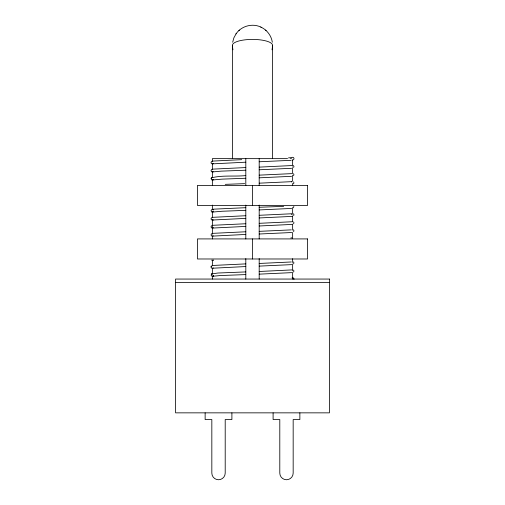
<?xml version="1.0" encoding="UTF-8"?>
<svg xmlns="http://www.w3.org/2000/svg" width="505" height="505" viewBox="0 0 505 505"><rect width="100%" height="100%" fill="white"/><g stroke="black" fill="none" stroke-linecap="round" stroke-linejoin="round"><path stroke-width="0.76" d="M293.651 263.875L293.916 262.72L293.411 261.88M272.056 49.806L272.548 46.258M211.159 178.246L211.526 179.774L212.914 180.266M232.672 42.218L233.865 37.869L236.132 33.715M212.605 268.515L211.412 267.972L211.052 266.975L211.513 265.965L213.072 265.447L245.809 263.888M211.216 266.369L211.052 266.975M291.322 214.575L291.543 214.076M293.727 215.616L293.954 214.619L293.405 213.754M293.676 231.719L293.935 230.64L293.373 229.737M211.406 274.158L211.223 275.749L212.82 276.589M213.666 275.377L213.059 276.203M211.355 177.893C222.219 174.982 234.509 176.744 245.809 175.576M213.659 211.204L212.592 212.062L222.219 211.241L245.809 210.358M211.096 178.372L211.412 177.773M293.557 175.683L293.935 174.78L293.525 173.676M293.664 167.483L293.942 166.398L293.355 165.514M293.55 223.816L293.973 222.882L293.607 221.922M293.519 207.833L293.853 206.368M236.271 33.526C241.579 25.938 252.456 23.041 260.826 27.062M235.993 33.911L236.409 33.336M293.506 272.062L293.967 271.103L293.55 270.055M291.53 181.989L291.884 181.636M293.38 183.852L293.935 183.037L293.639 181.876M211.677 273.912L217.92 273.022L245.809 271.917M211.279 274.278L211.803 273.792M239.427 30.098L238.928 30.54M213.432 227.66L212.807 228.052L245.809 226.417M213.464 179.483L212.605 179.957L222.074 179.136L245.809 178.252M213.4 163.481L212.712 163.847L245.809 162.193M213.236 219.858L212.933 220.003L245.809 218.381M213.331 267.921L212.87 268.205L245.809 266.552M213.274 235.86L212.839 236.106L245.809 234.44M213.23 171.675L212.782 171.908L221.24 171.138L245.809 170.21M213.179 276.084L212.668 276.267L220.262 275.56L245.809 274.581M291.922 269.916L259.191 271.488M291.871 237.817L290.829 237.975M212.851 260.151L213.47 260.037M291.776 173.625L259.191 175.147M291.896 165.552L259.191 167.13M292.086 221.745L259.191 223.317M292.01 224.416L259.191 225.987M291.644 213.766L259.191 215.294M292.092 216.399L259.191 217.952M291.574 181.661L259.191 183.176M291.72 272.631L259.191 274.152M291.656 208.426L259.191 209.935M291.581 176.321L259.191 177.823M291.334 261.975L259.191 263.459M291.764 264.62L259.191 266.122M291.303 229.87L259.191 231.353M291.688 232.515L259.191 234.011M291.606 168.304L259.191 169.781M291.12 157.655L288.462 157.888M291.12 160.325L259.191 161.764M283.684 206.337L259.191 207.265M225.255 184.357L244.66 183.65M241.737 159.656L213.003 161.07L211.753 161.448L211.077 162.269L211.178 163.248L212.592 164.157M245.809 167.559L212.952 169.118L211.551 169.585L211.058 170.526L211.38 171.586L212.693 172.199M245.809 207.688L213.489 209.165L211.797 209.569L211.084 210.49L211.563 211.917L212.883 212.378M245.809 215.723L212.643 217.333L211.488 217.832L211.027 218.747L211.349 219.719L212.946 220.414M245.809 223.747L213.066 225.28L211.728 225.672L211.077 226.511L211.286 227.61L212.548 228.374M245.809 231.776L213.028 233.335L211.544 233.821L211.077 234.768L211.38 235.822L212.662 236.409M287.553 158.639L212.359 158.639L212.359 161.783M290.451 158.639L291.435 158.639M175.57 282.402L329.43 282.402M213.224 260.593L211.639 260.132M213.583 209.796L212.731 209.562L213.179 209.783M261.552 27.415C267.259 30.231 271.381 35.937 272.328 42.218M260.713 27.011L261.678 27.478M266.072 30.54L265.573 30.098M232.944 49.806L232.527 47.199M232.452 46.258L232.552 47.489M299.863 412.85L299.863 419.541L293.171 419.541L293.171 473.059A6.691 6.691 0 0 1 286.486 479.75A6.691 6.691 0 0 1 279.795 473.059L279.795 419.541L273.104 419.541L273.104 412.85M292.641 160.142L292.641 166.164M292.641 167.666L292.641 173.688M292.641 175.197L292.641 181.213M292.641 183.473L292.641 185.733M292.641 207.555L292.641 214.328M292.641 215.837L292.641 221.859M292.641 224.113L292.641 230.135M292.641 232.395L292.641 238.41M292.641 258.737L292.641 262.499M292.641 264.001L292.641 270.775M292.641 272.283L292.641 279.057M272.567 45.317L272.567 158.639M259.191 158.639L259.191 185.606M259.191 205.074L259.191 238.916M259.191 258.592L259.191 279.057M252.5 185.398L252.5 205.466M252.5 238.916L252.5 258.983M245.809 158.639L245.809 185.588M245.809 205.074L245.809 238.916M245.809 258.592L245.809 279.057M232.433 45.317L232.433 158.639M231.896 412.85L231.896 419.541L225.205 419.541L225.205 473.059A6.691 6.691 0 0 1 218.514 479.75A6.691 6.691 0 0 1 211.829 473.059L211.829 419.541L205.137 419.541L205.137 412.85M212.359 163.361L212.359 169.655M212.359 171.227L212.359 177.526M212.359 179.887L212.359 185.398M212.359 205.074L212.359 209.796M212.359 211.368L212.359 217.668M212.359 219.239L212.359 234.194M212.359 235.766L212.359 238.916M212.359 260.163L212.359 265.674M212.359 268.035L212.359 274.335M212.359 275.907L212.359 279.057M232.635 46.157A20.067 5.902 0 0 1 252.5 39.415A20.067 5.902 0 0 1 272.365 46.157M292.092 277.832A1.338 1.338 0 0 1 293.904 279.492M291.6 157.794A1.338 1.338 0 0 1 293.373 157.516A1.338 1.338 0 0 1 293.828 159.252A1.338 1.338 0 0 1 292.149 159.883M307.539 185.398L197.461 185.398L197.461 205.466L307.539 205.466L307.539 185.398M307.539 238.916L197.461 238.916L197.461 258.983L307.539 258.983L307.539 238.916M329.43 279.057L175.57 279.057L175.57 412.85L329.43 412.85L329.43 279.057"/></g></svg>
